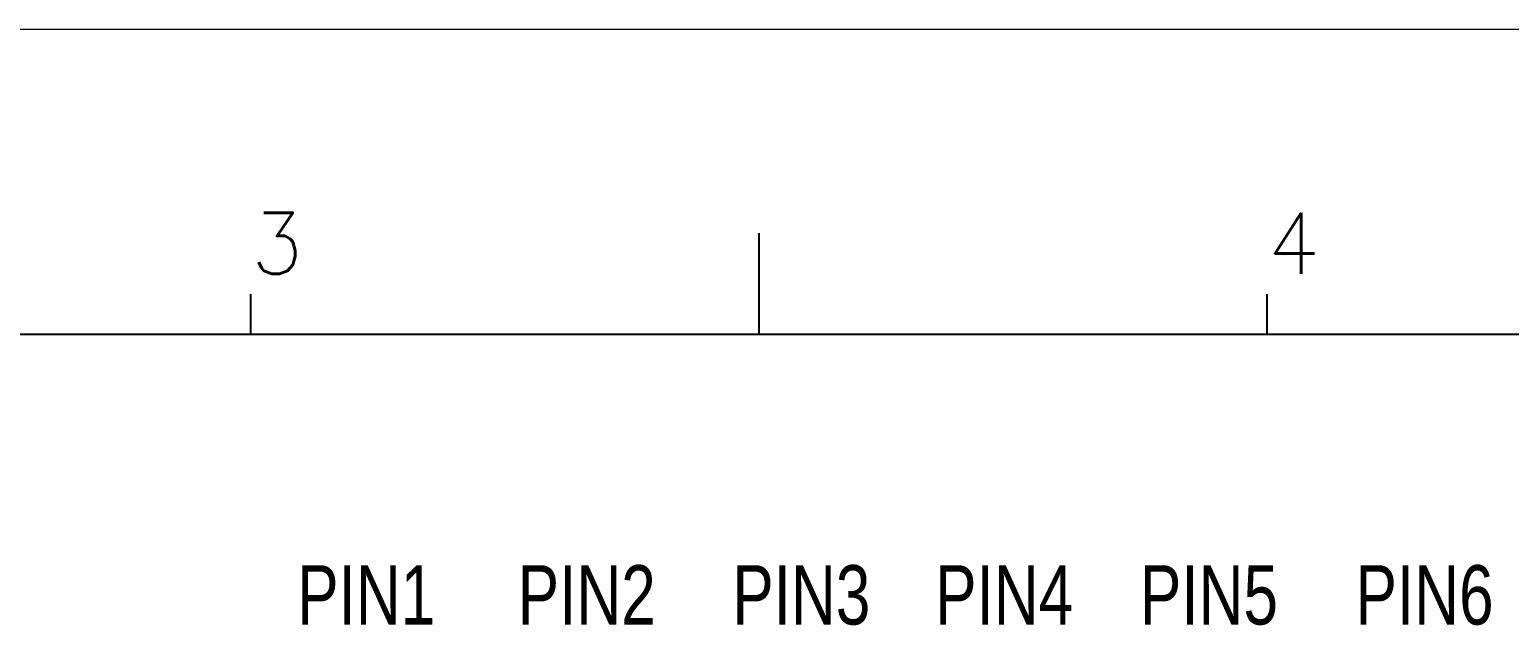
# Model space of a CAD drawing. Header units: millimetres. Extents: x 3440 to 3572, y 2 to 96.
# Drawn here: x 3480.69 to 3504.1, y 86.1 to 95.52 of the extents above; entities that cross this region are included whole.
import ezdxf

# ---------------------------------------------------------------- set-up
doc = ezdxf.new("R2010")
doc.units = ezdxf.units.MM
doc.header["$LTSCALE"] = 23.1
doc.linetypes.add('PHANTOM', pattern=[29.5, 9.5, -1.5, 3, -1.5, 3, -1.5, 9.5])
doc.layers.get('0').update_dxf_attribs({"linetype": 'CONTINUOUS'})
doc.layers.add('0PAPERF', color=2, linetype='PHANTOM', lineweight=0, plot=False)
doc.layers.add('備註', color=1, linetype='CONTINUOUS')
doc.styles.add('SIMPLEX', font='simplex.shx')
doc.styles.get("Standard").update_dxf_attribs({"font": 'simplex.shx', "width": 0.8})

msp = doc.modelspace()

# ---------------------------------------------------------------- linework, layer by layer
for p, q in [((3492.229, 90.699), (3492.229, 92.307)), ((3484.188, 90.699), (3484.188, 91.342)), ((3500.269, 90.699), (3500.269, 91.342)), ((3568.129, 90.699), (3443.987, 90.699))]:
    msp.add_line(p, q)
at = {"layer": '0PAPERF'}
msp.add_line((3572.183, 95.525), (3440.288, 95.525), dxfattribs=at)

# ---------------------------------------------------------------- texts
at = {"style": 'SIMPLEX'}
for s, p in [('3', (3484.188, 91.663)), ('4', (3500.269, 91.663))]:
    msp.add_text(s, height=0.965, dxfattribs=at).set_placement(p)
at = {"layer": '備註', "color": 1, "lineweight": 0, "char_height": 0.93894, "attachment_point": 3}
for s, insert in [('{\\fPMingLiU|b0|i0|c136|p2;\\C256; PIN1}', (3487.105, 87.052)), ('{\\fPMingLiU|b0|i0|c136|p2;\\C256; PIN2}', (3490.594, 87.052)), ('{\\fPMingLiU|b0|i0|c136|p2;\\C256; PIN3}', (3493.989, 87.052)), ('{\\fPMingLiU|b0|i0|c136|p2;\\C256; PIN4}', (3497.198, 87.052)), ('{\\fPMingLiU|b0|i0|c136|p2;\\C256; PIN5}', (3500.438, 87.052)), ('{\\fPMingLiU|b0|i0|c136|p2;\\C256; PIN6}', (3503.849, 87.052))]:
    msp.add_mtext(s, dxfattribs=dict(at, insert=insert))

doc.saveas('drawing.dxf')
